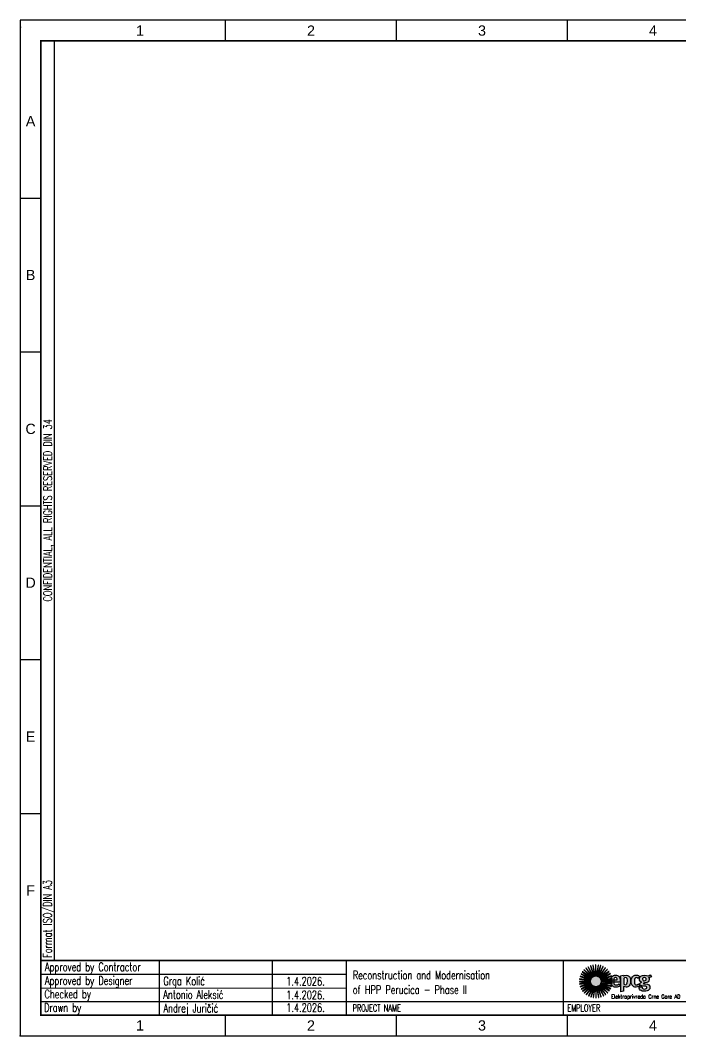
# Paper-space layout '1' of a CAD drawing. Header units: millimetres. Extents: x 34 to 454, y -132 to 165.
# Drawn here: x 33.6 to 226.7, y -132.3 to 164.7 of the extents above; entities that cross this region are included whole.
import ezdxf
from ezdxf.enums import TextEntityAlignment as Align

# ---------------------------------------------------------------- set-up
doc = ezdxf.new("R2010")
doc.units = ezdxf.units.MM
doc.layers.add('Layer 1', color=7, linetype='Continuous')
doc.styles.add('leroy', font='arial.ttf', dxfattribs={"bigfont": 'bigfont'})
doc.styles.add('ROMANS', font='ROMANS.SHX', dxfattribs={"oblique": 0.017453, "height": 1})
doc.styles.add('SEACAD_arial_ttf', font='arial.ttf')
doc.styles.get("Standard").update_dxf_attribs({"font": 'arial.ttf'})

# ---------------------------------------------------------------- blocks, each defined once
blk = doc.blocks.new('A3_Voith_Cover_sheet')
at = {"layer": 'Layer 1'}
h = blk.add_hatch(color=256, dxfattribs=at)
h.dxf.hatch_style = 1
h.paths.add_polyline_path([(175.43, 16.35), (175.35, 16.75), (175.21, 17.07), (175.01, 17.34), (174.82, 17.49), (174.59, 17.6), (174.32, 17.67), (174.04, 17.69), (173.72, 17.66), (173.44, 17.58), (173.2, 17.44), (172.98, 17.24), (172.79, 16.98), (172.68, 16.72), (173.03, 16.77), (173.05, 16.67), (172.64, 16.59), (172.59, 16.32), (172.58, 16.3), (173.53, 16.3), (173.53, 16.32), (173.56, 16.63), (173.66, 16.86), (173.83, 17), (174.05, 17.05), (174.28, 17), (174.44, 16.85), (174.52, 16.65), (174.54, 16.35), (174.54, 16.31), (173.6, 16.31), (173.6, 15.67), (175.45, 15.67), (175.45, 15.87)])
h.paths.add_polyline_path([(173.6, 16.3), (172.58, 16.3), (172.57, 16.02), (173.11, 16.02), (173.11, 15.92), (172.56, 15.9), (172.58, 15.66), (173.51, 15.66), (173.51, 15.67), (173.6, 15.67)])
h.paths.add_polyline_path([(172.58, 16.3), (171.47, 16.3), (171.55, 16.03), (172.57, 16.02)], flags=17)
h.paths.add_polyline_path([(172.56, 15.9), (171.6, 15.87), (171.65, 15.66), (172.58, 15.66)], flags=17)
h.paths.add_polyline_path([(173.56, 15.29), (173.51, 15.64), (173.51, 15.66), (172.58, 15.66), (172.59, 15.53), (172.64, 15.34), (173.07, 15.27), (173.05, 15.16), (172.67, 15.21), (172.67, 15.19), (172.81, 14.89), (172.99, 14.64), (173.22, 14.44), (173.49, 14.29), (173.8, 14.2), (174.15, 14.17), (174.49, 14.2), (174.81, 14.28), (175.12, 14.43), (175.41, 14.64), (175.07, 15.16), (174.66, 14.91), (174.22, 14.83), (173.92, 14.88), (173.7, 15.04)])
h.paths.add_polyline_path([(178.48, 16.04), (178.44, 16.56), (178.31, 16.96), (178.11, 17.27), (177.86, 17.49), (177.55, 17.64), (177.2, 17.69), (176.71, 17.6), (176.52, 17.5), (176.37, 17.38), (176.31, 17.69), (175.53, 17.55), (175.59, 16.71), (175.59, 12.82), (176.43, 13.05), (176.43, 14.1), (176.42, 14.37), (176.74, 14.24), (177.12, 14.2), (177.38, 14.22), (177.62, 14.29), (177.83, 14.41), (178.02, 14.58), (178.24, 14.86), (178.38, 15.17), (178.46, 15.56)])
h.paths.add_polyline_path([(176.44, 16.72), (176.71, 16.91), (177.02, 16.98), (177.29, 16.9), (177.44, 16.69), (177.51, 16.38), (177.53, 15.95), (177.49, 15.46), (177.39, 15.13), (177.2, 14.95), (176.92, 14.89), (176.66, 14.95), (176.44, 15.09)], flags=16)
h.paths.add_polyline_path([(179.61, 16.4), (179.71, 16.75), (179.89, 16.96), (180.14, 17.02), (180.41, 16.95), (180.68, 16.76), (181.1, 17.34), (180.77, 17.57), (180.46, 17.68), (180.12, 17.72), (179.69, 17.66), (179.29, 17.48), (179.02, 17.23), (178.8, 16.89), (178.65, 16.45), (178.6, 15.92), (178.63, 15.53), (178.7, 15.19), (178.82, 14.89), (178.99, 14.65), (179.2, 14.45), (179.45, 14.31), (179.74, 14.22), (180.07, 14.19), (180.51, 14.24), (180.89, 14.4), (181.19, 14.65), (180.79, 15.18), (180.74, 15.13), (180.43, 14.92), (180.14, 14.86), (179.92, 14.91), (179.74, 15.05), (179.61, 15.36), (179.57, 15.89)])
h.paths.add_polyline_path([(183.89, 16.27), (183.91, 16.48), (183.86, 16.78), (183.71, 17.03), (183.94, 17.01), (184.27, 17.07), (184.56, 17.26), (184.19, 17.82), (183.86, 17.6), (183.5, 17.53), (183.08, 17.6), (182.48, 17.69), (181.9, 17.61), (181.65, 17.51), (181.45, 17.38), (181.28, 17.21), (181.16, 17.02), (181.09, 16.8), (181.06, 16.55), (181.11, 16.21), (181.24, 15.94), (181.47, 15.75), (181.78, 15.62), (181.49, 15.52), (181.27, 15.36), (181.19, 15.23), (181.17, 15.06), (181.23, 14.78), (181.42, 14.62), (181.74, 14.54), (182.23, 14.51), (182.6, 14.5), (182.89, 14.47), (183.06, 14.41), (183.18, 14.28), (183.22, 14.1), (183.16, 13.91), (183.01, 13.76), (182.78, 13.68), (182.45, 13.65), (182.18, 13.68), (181.99, 13.76), (181.86, 13.89), (181.82, 14.06), (181.86, 14.28), (181.05, 14.28), (181, 14.15), (180.97, 13.94), (181.04, 13.62), (181.25, 13.34), (181.51, 13.17), (181.82, 13.06), (182.52, 12.98), (182.91, 13.01), (183.27, 13.08), (183.59, 13.21), (183.84, 13.42), (184.05, 13.73), (184.11, 14.11), (184.04, 14.51), (183.82, 14.83), (183.64, 14.96), (183.42, 15.06), (182.81, 15.13), (182.34, 15.13), (182.23, 15.16), (182.19, 15.21), (182.28, 15.35), (182.54, 15.49), (182.67, 15.48), (183.17, 15.56), (183.56, 15.76), (183.82, 16.08)])
h.paths.add_polyline_path([(181.99, 16.33), (181.95, 16.54), (181.98, 16.76), (182.09, 16.91), (182.25, 17.01), (182.47, 17.04), (182.7, 17.01), (182.86, 16.91), (182.97, 16.76), (183, 16.54), (182.97, 16.34), (182.87, 16.19), (182.7, 16.1), (182.47, 16.07), (182.26, 16.09), (182.09, 16.18)], flags=16)
h.paths.add_polyline_path([(172.64, 16.59), (172.66, 16.68), (172.68, 16.72), (169.71, 16.26), (172.87, 17.4), (172.84, 17.5), (169.64, 16.48), (172.58, 18.1), (172.53, 18.19), (169.53, 16.68), (172.18, 18.74), (172.12, 18.82), (169.39, 16.86), (171.69, 19.31), (171.62, 19.39), (169.23, 17.02), (171.11, 19.8), (171.03, 19.86), (169.04, 17.16), (170.47, 20.2), (170.38, 20.24), (168.84, 17.26), (169.77, 20.48), (169.67, 20.51), (168.62, 17.32), (169.04, 20.66), (168.93, 20.67), (168.39, 17.36), (168.28, 20.71), (168.18, 20.71), (168.16, 17.35), (167.53, 20.65), (167.43, 20.63), (167.94, 17.31), (166.8, 20.47), (166.7, 20.44), (167.72, 17.24), (166.1, 20.18), (166.01, 20.13), (167.52, 17.13), (165.46, 19.79), (165.38, 19.72), (167.34, 17), (164.89, 19.29), (164.81, 19.22), (167.18, 16.83), (164.4, 18.72), (164.34, 18.63), (167.04, 16.65), (164.01, 18.07), (163.96, 17.98), (166.94, 16.44), (163.72, 17.38), (163.69, 17.28), (166.88, 16.22), (163.54, 16.64), (163.53, 16.54), (166.84, 16), (163.49, 15.89), (163.49, 15.78), (166.85, 15.77), (163.55, 15.14), (163.57, 15.03), (166.88, 15.54), (163.73, 14.4), (163.76, 14.3), (166.96, 15.33), (164.02, 13.71), (164.07, 13.61), (167.07, 15.12), (164.41, 13.06), (164.48, 12.98), (167.2, 14.94), (164.91, 12.49), (164.98, 12.42), (167.37, 14.78), (165.48, 12), (165.57, 11.94), (167.55, 14.65), (166.13, 11.61), (166.22, 11.56), (167.76, 14.55), (166.82, 11.32), (166.92, 11.29), (167.98, 14.48), (167.56, 11.15), (167.66, 11.13), (168.2, 14.45), (168.31, 11.09), (168.42, 11.09), (168.43, 14.45), (169.06, 11.15), (169.17, 11.17), (168.66, 14.49), (169.8, 11.33), (169.9, 11.36), (168.87, 14.56), (170.49, 11.62), (170.59, 11.67), (169.08, 14.67), (171.14, 12.02), (171.22, 12.08), (169.26, 14.81), (171.71, 12.51), (171.78, 12.58), (169.42, 14.97), (172.2, 13.09), (172.26, 13.17), (169.55, 15.16), (172.59, 13.73), (172.64, 13.82), (169.65, 15.36), (172.88, 14.43), (172.91, 14.53), (169.72, 15.58), (172.67, 15.21), (172.64, 15.34), (169.75, 15.81), (171.6, 15.87), (171.55, 16.03), (169.75, 16.04)])
h.paths.add_polyline_path([(172.57, 16.02), (171.55, 16.03), (171.6, 15.87), (172.56, 15.9), (172.56, 15.91)], flags=17)
h.paths.add_polyline_path([(173.11, 16.02), (172.57, 16.02), (172.56, 15.91), (172.56, 15.9), (173.11, 15.92)])
h.paths.add_polyline_path([(173.05, 16.67), (173.03, 16.77), (172.68, 16.72), (172.66, 16.68), (172.64, 16.59)], flags=17)
h.paths.add_polyline_path([(173.07, 15.27), (172.64, 15.34), (172.67, 15.21), (173.05, 15.16)], flags=17)
at = {"linetype": 'Continuous'}
for p, q in [((420, 297), (0, 297)), ((0, 297), (0, 0)), ((60, 291), (60, 297)), ((110, 291), (110, 297)), ((160, 291), (160, 297)), ((10, 22), (10, 291)), ((0, 0), (420, 0))]:
    blk.add_line(p, q, dxfattribs=at)
for p, q in [((0, 245), (6, 245)), ((0, 200), (6, 200)), ((0, 155), (6, 155)), ((0, 110), (6, 110)), ((0, 65), (6, 65)), ((40.7, 6), (40.7, 22)), ((73.75, 6.1), (73.75, 22.1)), ((95.4, 5.89), (95.4, 21.89)), ((158.83, 6), (158.83, 22)), ((6, 18), (95.4, 18)), ((6, 14), (95.4, 13.89)), ((6, 10), (235, 10)), ((60, 0), (60, 6)), ((110, 0), (110, 6)), ((160, 0), (160, 6))]:
    blk.add_line(p, q)
at = {"const_width": 0.5}
blk.add_lwpolyline([(6, 291), (6, 6), (414, 6), (414, 291)], close=True, dxfattribs=at)
blk.add_lwpolyline([(6, 22), (414, 22)], dxfattribs=at)
for p in [(0.02, 295.02), (0, 0), (0, 0)]:
    blk.add_point(p)
at = {"layer": 'Layer 1'}
for p, q in [((164.01, 18.07), (163.96, 17.98)), ((163.96, 17.98), (166.94, 16.44)), ((167.04, 16.65), (164.01, 18.07)), ((164.4, 18.72), (164.34, 18.63)), ((164.34, 18.63), (167.04, 16.65)), ((167.18, 16.83), (164.4, 18.72)), ((164.89, 19.29), (164.81, 19.22)), ((164.81, 19.22), (167.18, 16.83)), ((167.34, 17), (164.89, 19.29)), ((165.46, 19.79), (165.38, 19.72)), ((165.38, 19.72), (167.34, 17)), ((167.52, 17.13), (165.46, 19.79)), ((166.1, 20.18), (166.01, 20.13)), ((166.01, 20.13), (167.52, 17.13)), ((167.72, 17.24), (166.1, 20.18)), ((166.8, 20.47), (166.7, 20.44)), ((166.7, 20.44), (167.72, 17.24)), ((167.94, 17.31), (166.8, 20.47)), ((167.53, 20.65), (167.43, 20.63)), ((167.43, 20.63), (167.94, 17.31)), ((168.16, 17.35), (167.53, 20.65)), ((168.18, 20.71), (168.16, 17.35)), ((168.28, 20.71), (168.18, 20.71)), ((168.39, 17.36), (168.28, 20.71)), ((168.93, 20.67), (168.39, 17.36)), ((168.62, 17.32), (169.04, 20.66)), ((169.67, 20.51), (168.62, 17.32)), ((168.84, 17.26), (169.77, 20.48)), ((170.38, 20.24), (168.84, 17.26)), ((169.04, 20.66), (168.93, 20.67)), ((169.04, 17.16), (170.47, 20.2)), ((171.03, 19.86), (169.04, 17.16)), ((169.23, 17.02), (171.11, 19.8)), ((171.62, 19.39), (169.23, 17.02)), ((169.39, 16.86), (171.69, 19.31)), ((172.12, 18.82), (169.39, 16.86)), ((169.53, 16.68), (172.18, 18.74)), ((172.53, 18.19), (169.53, 16.68)), ((169.64, 16.48), (172.58, 18.1)), ((169.77, 20.48), (169.67, 20.51)), ((170.47, 20.2), (170.38, 20.24)), ((171.11, 19.8), (171.03, 19.86)), ((171.69, 19.31), (171.62, 19.39)), ((172.18, 18.74), (172.12, 18.82)), ((172.58, 18.1), (172.53, 18.19)), ((166.84, 16), (163.49, 15.89)), ((163.49, 15.89), (163.49, 15.78)), ((163.49, 15.78), (166.85, 15.77)), ((163.54, 16.64), (163.53, 16.54)), ((163.53, 16.54), (166.84, 16)), ((166.88, 16.22), (163.54, 16.64)), ((166.85, 15.77), (163.55, 15.14)), ((163.55, 15.14), (163.57, 15.03)), ((163.57, 15.03), (166.88, 15.54)), ((163.72, 17.38), (163.69, 17.28)), ((163.69, 17.28), (166.88, 16.22)), ((166.94, 16.44), (163.72, 17.38)), ((166.88, 15.54), (163.73, 14.4)), ((163.76, 14.3), (166.96, 15.33)), ((166.96, 15.33), (164.02, 13.71)), ((164.07, 13.61), (167.07, 15.12)), ((167.07, 15.12), (164.41, 13.06)), ((164.48, 12.98), (167.2, 14.94)), ((167.2, 14.94), (164.91, 12.49)), ((171.78, 12.58), (169.42, 14.97)), ((169.42, 14.97), (172.2, 13.09)), ((172.26, 13.17), (169.55, 15.16)), ((169.55, 15.16), (172.59, 13.73)), ((172.84, 17.5), (169.64, 16.48)), ((172.64, 13.82), (169.65, 15.36)), ((169.65, 15.36), (172.88, 14.43)), ((169.71, 16.26), (172.87, 17.4)), ((173.03, 16.77), (169.71, 16.26)), ((172.91, 14.53), (169.72, 15.58)), ((169.72, 15.58), (173.05, 15.16)), ((169.75, 16.04), (173.05, 16.67)), ((173.11, 16.02), (169.75, 16.04)), ((169.75, 15.81), (173.11, 15.92)), ((173.07, 15.27), (169.75, 15.81)), ((171.65, 15.66), (171.47, 16.3)), ((171.47, 16.3), (173.6, 16.3)), ((173.6, 15.66), (171.65, 15.66)), ((172.56, 15.91), (172.59, 16.32)), ((172.59, 15.53), (172.56, 15.91)), ((172.59, 16.32), (172.66, 16.68)), ((172.67, 15.19), (172.59, 15.53)), ((172.66, 16.68), (172.79, 16.98)), ((172.81, 14.89), (172.67, 15.19)), ((172.79, 16.98), (172.98, 17.24)), ((172.99, 14.64), (172.81, 14.89)), ((172.87, 17.4), (172.84, 17.5)), ((172.98, 17.24), (173.2, 17.44)), ((173.05, 16.67), (173.03, 16.77)), ((173.05, 15.16), (173.07, 15.27)), ((173.11, 15.92), (173.11, 16.02)), ((173.2, 17.44), (173.44, 17.58)), ((173.44, 17.58), (173.72, 17.66)), ((175.45, 15.67), (173.51, 15.67)), ((173.51, 15.67), (173.51, 15.64)), ((173.51, 15.64), (173.56, 15.29)), ((173.56, 16.63), (173.53, 16.32)), ((173.53, 16.32), (173.53, 16.31)), ((173.53, 16.31), (174.54, 16.31)), ((173.66, 16.86), (173.56, 16.63)), ((173.56, 15.29), (173.7, 15.04)), ((173.6, 16.3), (173.6, 15.66)), ((173.83, 17), (173.66, 16.86)), ((173.7, 15.04), (173.92, 14.88)), ((173.72, 17.66), (174.04, 17.69)), ((174.05, 17.05), (173.83, 17)), ((173.92, 14.88), (174.22, 14.83)), ((174.04, 17.69), (174.32, 17.67)), ((174.28, 17), (174.05, 17.05)), ((174.22, 14.83), (174.66, 14.91)), ((174.44, 16.85), (174.28, 17)), ((174.32, 17.67), (174.59, 17.6)), ((174.52, 16.65), (174.44, 16.85)), ((174.54, 16.35), (174.52, 16.65)), ((174.54, 16.31), (174.54, 16.35)), ((174.59, 17.6), (174.82, 17.49)), ((174.66, 14.91), (175.07, 15.16)), ((174.82, 17.49), (175.01, 17.34)), ((175.01, 17.34), (175.21, 17.07)), ((175.07, 15.16), (175.41, 14.64)), ((175.21, 17.07), (175.35, 16.75)), ((175.35, 16.75), (175.43, 16.35)), ((175.43, 16.35), (175.45, 15.87)), ((175.45, 15.87), (175.45, 15.67)), ((175.53, 17.55), (176.31, 17.69)), ((175.59, 16.71), (175.53, 17.55)), ((175.59, 12.82), (175.59, 16.71)), ((176.31, 17.69), (176.37, 17.38)), ((176.37, 17.38), (176.52, 17.5)), ((176.71, 16.91), (176.44, 16.72)), ((176.44, 16.72), (176.44, 15.09)), ((176.44, 15.09), (176.66, 14.95)), ((176.52, 17.5), (176.71, 17.6)), ((176.66, 14.95), (176.92, 14.89)), ((176.71, 17.6), (177.2, 17.69)), ((177.02, 16.98), (176.71, 16.91)), ((176.92, 14.89), (177.2, 14.95)), ((177.29, 16.9), (177.02, 16.98)), ((177.2, 17.69), (177.55, 17.64)), ((177.2, 14.95), (177.39, 15.13)), ((177.44, 16.69), (177.29, 16.9)), ((177.39, 15.13), (177.49, 15.46)), ((177.51, 16.38), (177.44, 16.69)), ((177.49, 15.46), (177.53, 15.95)), ((177.53, 15.95), (177.51, 16.38)), ((177.55, 17.64), (177.86, 17.49)), ((177.86, 17.49), (178.11, 17.27)), ((178.24, 14.86), (178.02, 14.58)), ((178.11, 17.27), (178.31, 16.96)), ((178.38, 15.17), (178.24, 14.86)), ((178.31, 16.96), (178.44, 16.56)), ((178.46, 15.56), (178.38, 15.17)), ((178.44, 16.56), (178.48, 16.04)), ((178.48, 16.04), (178.46, 15.56)), ((178.6, 15.92), (178.65, 16.45)), ((178.63, 15.53), (178.6, 15.92)), ((178.7, 15.19), (178.63, 15.53)), ((178.65, 16.45), (178.8, 16.89)), ((178.82, 14.89), (178.7, 15.19)), ((178.8, 16.89), (179.02, 17.23)), ((178.99, 14.65), (178.82, 14.89)), ((179.02, 17.23), (179.29, 17.48)), ((179.29, 17.48), (179.69, 17.66)), ((179.61, 16.4), (179.57, 15.89)), ((179.57, 15.89), (179.61, 15.36)), ((179.71, 16.75), (179.61, 16.4)), ((179.61, 15.36), (179.74, 15.05)), ((179.69, 17.66), (180.12, 17.72)), ((179.89, 16.96), (179.71, 16.75)), ((179.74, 15.05), (179.92, 14.91)), ((180.14, 17.02), (179.89, 16.96)), ((179.92, 14.91), (180.14, 14.86)), ((180.12, 17.72), (180.46, 17.68)), ((180.41, 16.95), (180.14, 17.02)), ((180.14, 14.86), (180.43, 14.92)), ((180.68, 16.76), (180.41, 16.95)), ((180.43, 14.92), (180.74, 15.13)), ((180.46, 17.68), (180.77, 17.57)), ((181.1, 17.34), (180.68, 16.76)), ((180.74, 15.13), (180.79, 15.18)), ((180.77, 17.57), (181.1, 17.34)), ((180.79, 15.18), (181.19, 14.65)), ((181.06, 16.55), (181.09, 16.8)), ((181.11, 16.21), (181.06, 16.55)), ((181.09, 16.8), (181.16, 17.02)), ((181.24, 15.94), (181.11, 16.21)), ((181.16, 17.02), (181.28, 17.21)), ((181.17, 15.06), (181.19, 15.23)), ((181.23, 14.78), (181.17, 15.06)), ((181.19, 15.23), (181.27, 15.36)), ((181.47, 15.75), (181.24, 15.94)), ((181.27, 15.36), (181.49, 15.52)), ((181.28, 17.21), (181.45, 17.38)), ((181.45, 17.38), (181.65, 17.51)), ((181.78, 15.62), (181.47, 15.75)), ((181.49, 15.52), (181.78, 15.62)), ((181.65, 17.51), (181.9, 17.61)), ((181.9, 17.61), (182.48, 17.69)), ((181.98, 16.76), (181.95, 16.54)), ((181.95, 16.54), (181.99, 16.33)), ((182.09, 16.91), (181.98, 16.76)), ((181.99, 16.33), (182.09, 16.18)), ((182.25, 17.01), (182.09, 16.91)), ((182.09, 16.18), (182.26, 16.09)), ((182.28, 15.35), (182.19, 15.21)), ((182.19, 15.21), (182.23, 15.16)), ((182.23, 15.16), (182.34, 15.13)), ((182.47, 17.04), (182.25, 17.01)), ((182.26, 16.09), (182.47, 16.07)), ((182.54, 15.49), (182.28, 15.35)), ((182.34, 15.13), (182.81, 15.13)), ((182.7, 17.01), (182.47, 17.04)), ((182.47, 16.07), (182.7, 16.1)), ((182.48, 17.69), (183.08, 17.6)), ((182.67, 15.48), (182.54, 15.49)), ((183.17, 15.56), (182.67, 15.48)), ((182.86, 16.91), (182.7, 17.01)), ((182.7, 16.1), (182.87, 16.19)), ((182.81, 15.13), (183.42, 15.06)), ((182.97, 16.76), (182.86, 16.91)), ((182.87, 16.19), (182.97, 16.34)), ((183, 16.54), (182.97, 16.76)), ((182.97, 16.34), (183, 16.54)), ((183.08, 17.6), (183.5, 17.53)), ((183.56, 15.76), (183.17, 15.56)), ((183.42, 15.06), (183.64, 14.96)), ((183.5, 17.53), (183.86, 17.6)), ((183.82, 16.08), (183.56, 15.76)), ((183.64, 14.96), (183.82, 14.83)), ((183.94, 17.01), (183.71, 17.03)), ((183.71, 17.03), (183.86, 16.78)), ((183.89, 16.27), (183.82, 16.08)), ((183.86, 17.6), (184.19, 17.82)), ((183.86, 16.78), (183.91, 16.48)), ((183.91, 16.48), (183.89, 16.27)), ((184.27, 17.07), (183.94, 17.01)), ((184.19, 17.82), (184.56, 17.26)), ((184.56, 17.26), (184.27, 17.07)), ((163.73, 14.4), (163.76, 14.3)), ((164.02, 13.71), (164.07, 13.61)), ((164.41, 13.06), (164.48, 12.98)), ((164.91, 12.49), (164.98, 12.42)), ((164.98, 12.42), (167.37, 14.78)), ((167.37, 14.78), (165.48, 12)), ((165.48, 12), (165.57, 11.94)), ((165.57, 11.94), (167.55, 14.65)), ((167.55, 14.65), (166.13, 11.61)), ((166.22, 11.56), (167.76, 14.55)), ((167.76, 14.55), (166.82, 11.32)), ((166.92, 11.29), (167.98, 14.48)), ((167.98, 14.48), (167.56, 11.15)), ((167.66, 11.13), (168.2, 14.45)), ((168.2, 14.45), (168.31, 11.09)), ((168.42, 11.09), (168.43, 14.45)), ((168.43, 14.45), (169.06, 11.15)), ((169.17, 11.17), (168.66, 14.49)), ((168.66, 14.49), (169.8, 11.33)), ((169.9, 11.36), (168.87, 14.56)), ((168.87, 14.56), (170.49, 11.62)), ((170.59, 11.67), (169.08, 14.67)), ((169.08, 14.67), (171.14, 12.02)), ((171.22, 12.08), (169.26, 14.81)), ((169.26, 14.81), (171.71, 12.51)), ((171.14, 12.02), (171.22, 12.08)), ((171.71, 12.51), (171.78, 12.58)), ((172.2, 13.09), (172.26, 13.17)), ((172.59, 13.73), (172.64, 13.82)), ((172.88, 14.43), (172.91, 14.53)), ((173.22, 14.44), (172.99, 14.64)), ((173.49, 14.29), (173.22, 14.44)), ((173.8, 14.2), (173.49, 14.29)), ((174.15, 14.17), (173.8, 14.2)), ((174.49, 14.2), (174.15, 14.17)), ((174.81, 14.28), (174.49, 14.2)), ((175.12, 14.43), (174.81, 14.28)), ((175.41, 14.64), (175.12, 14.43)), ((176.43, 13.05), (175.59, 12.82)), ((176.74, 14.24), (176.42, 14.37)), ((176.42, 14.37), (176.43, 14.1)), ((176.43, 14.1), (176.43, 13.05)), ((177.12, 14.2), (176.74, 14.24)), ((177.38, 14.22), (177.12, 14.2)), ((177.62, 14.29), (177.38, 14.22)), ((177.83, 14.41), (177.62, 14.29)), ((178.02, 14.58), (177.83, 14.41)), ((179.2, 14.45), (178.99, 14.65)), ((179.45, 14.31), (179.2, 14.45)), ((179.74, 14.22), (179.45, 14.31)), ((180.07, 14.19), (179.74, 14.22)), ((180.51, 14.24), (180.07, 14.19)), ((180.89, 14.4), (180.51, 14.24)), ((181.19, 14.65), (180.89, 14.4)), ((180.97, 13.94), (181, 14.15)), ((181.04, 13.62), (180.97, 13.94)), ((181, 14.15), (181.05, 14.28)), ((181.25, 13.34), (181.04, 13.62)), ((181.05, 14.28), (181.86, 14.28)), ((181.42, 14.62), (181.23, 14.78)), ((181.51, 13.17), (181.25, 13.34)), ((181.74, 14.54), (181.42, 14.62)), ((181.82, 13.06), (181.51, 13.17)), ((182.23, 14.51), (181.74, 14.54)), ((181.86, 14.28), (181.82, 14.06)), ((181.82, 14.06), (181.86, 13.89)), ((182.52, 12.98), (181.82, 13.06)), ((181.86, 13.89), (181.99, 13.76)), ((181.99, 13.76), (182.18, 13.68)), ((182.18, 13.68), (182.45, 13.65)), ((182.6, 14.5), (182.23, 14.51)), ((182.45, 13.65), (182.78, 13.68)), ((182.91, 13.01), (182.52, 12.98)), ((182.89, 14.47), (182.6, 14.5)), ((182.78, 13.68), (183.01, 13.76)), ((183.06, 14.41), (182.89, 14.47)), ((183.27, 13.08), (182.91, 13.01)), ((183.01, 13.76), (183.16, 13.91)), ((183.18, 14.28), (183.06, 14.41)), ((183.16, 13.91), (183.22, 14.1)), ((183.22, 14.1), (183.18, 14.28)), ((183.59, 13.21), (183.27, 13.08)), ((183.84, 13.42), (183.59, 13.21)), ((183.82, 14.83), (184.04, 14.51)), ((184.05, 13.73), (183.84, 13.42)), ((184.04, 14.51), (184.11, 14.11)), ((184.11, 14.11), (184.05, 13.73)), ((166.13, 11.61), (166.22, 11.56)), ((166.82, 11.32), (166.92, 11.29)), ((167.56, 11.15), (167.66, 11.13)), ((168.31, 11.09), (168.42, 11.09)), ((169.06, 11.15), (169.17, 11.17)), ((169.8, 11.33), (169.9, 11.36)), ((170.49, 11.62), (170.59, 11.67))]:
    blk.add_line(p, q, dxfattribs=at)
at = {"linetype": 'Continuous', "ltscale": 25.4, "style": 'SEACAD_arial_ttf'}
for s, p in [('1', (35, 294)), ('2', (85, 294)), ('3', (135, 294)), ('4', (185, 294)), ('A', (3, 267.5)), ('B', (3, 222.5)), ('C', (3, 177.5)), ('D', (3, 132.5)), ('E', (3, 87.5)), ('F', (3, 42.5)), ('1', (35, 3)), ('2', (85, 3)), ('3', (135, 3)), ('4', (185, 3))]:
    blk.add_text(s, height=3, dxfattribs=at).set_placement(p, align=Align.MIDDLE)
at = {"style": 'ROMANS', "oblique": 0.0175, "width": 0.7}
blk.add_text('CONFIDENTIAL, ALL RIGHTS RESERVED DIN 34', height=2.5, rotation=90, dxfattribs=at).set_placement((8, 127), align=Align.MIDDLE_LEFT)
at = {"ltscale": 25.4, "style": 'ROMANS', "oblique": 0.0175, "width": 0.7}
blk.add_text('Format ISO/DIN A3', height=2.5, rotation=90, dxfattribs=at).set_placement((9.18, 22.74))
at = {"style": 'ROMANS', "oblique": 0.0175, "width": 0.7}
for s, height, p in [('Approved by Contractor', 2.5, (7.21, 20.12)), ('Reconstruction and Modernisation', 2.5, (97.22, 17.74)), ('Approved by Designer', 2.5, (7.21, 16.12)), ('Checked by', 2.5, (7.07, 12.19)), ('of HPP Perucica - Phase II', 2.5, (97.21, 13.45)), ('Elektroprivreda Crne Gore AD', 1.2, (172.77, 11.45)), ('Drawn by', 2.5, (6.94, 8.23)), ('PROJECT NAME', 2, (97.15, 8.11)), ('EMPLOYER', 2, (159.96, 8.12))]:
    blk.add_text(s, height=height, dxfattribs=at).set_placement(p, align=Align.MIDDLE_LEFT)
at = {"style": 'ROMANS', "width": 0.7, "flags": 8}
for tag, height, p in [('-_7', 2, (236, 103.96)), ('REV_DESCRIP_7', 2, (246.82, 103.96)), ('R1N_7', 2, (343.53, 103.96)), ('R2N_7', 2, (362.39, 103.96)), ('-_6', 2, (236, 99.73)), ('REV_DESCRIP_6', 2, (246.82, 99.73)), ('R1N_6', 2, (343.53, 99.73)), ('R2N_6', 2, (362.39, 99.73)), ('-_5', 2, (236, 95.49)), ('REV_DESCRIP_5', 2, (246.82, 95.49)), ('R1N_5', 2, (343.53, 95.49)), ('R2N_5', 2, (362.39, 95.49)), ('-_4', 2, (236, 91.26)), ('REV_DESCRIP_4', 2, (246.82, 91.26)), ('R1N_4', 2, (343.53, 91.26)), ('R2N_4', 2, (362.39, 91.26)), ('-_3', 2, (236, 87.02)), ('REV_DESCRIP_3', 2, (246.82, 87.02)), ('R1N_3', 2, (343.53, 87.02)), ('R2N_3', 2, (362.39, 87.02)), ('-_2', 2, (236, 82.79)), ('REV_DESCRIP_2', 2, (246.82, 82.79)), ('R1N_2', 2, (343.53, 82.79)), ('R2N_2', 2, (362.39, 82.79)), ('-_1', 2, (236, 78.55)), ('REV_DESCRIP_1', 2, (246.82, 78.55)), ('R1N_1', 2, (343.53, 78.55)), ('R2N_1', 2, (362.39, 78.55)), ('REV_DESCRIP', 2, (246.82, 74.31)), ('R1N', 2, (343.53, 74.31)), ('R2N', 2, (362.39, 74.31)), ('-', 2, (236, 74.31)), ('R3N', 2.5, (41.83, 20)), ('R3D', 2.5, (77.76, 19.9)), ('DRAW_NO', 2.5, (311, 17)), ('R2N', 2.5, (41.83, 16)), ('R2D', 2.5, (77.76, 15.9)), ('-', 2.5, (355.96, 17)), ('R1N', 2.5, (41.83, 12.03)), ('DESIGN_NO', 2.5, (311, 9)), ('2010549', 3, (355.96, 9))]:
    blk.add_attdef(tag, text='', height=height, dxfattribs=at).set_placement(p, align=Align.MIDDLE_LEFT)
at = {"style": 'ROMANS', "oblique": 0.0175, "width": 0.7, "flags": 8}
for tag, p in [('R0N_7', (324.5, 103.96)), ('R0D_7', (400.24, 103.76)), ('R0N_6', (324.5, 99.73)), ('R0D_6', (400.24, 99.52)), ('R0N_5', (324.5, 95.49)), ('R0D_5', (400.24, 95.29)), ('R0N_4', (324.5, 91.26)), ('R0D_4', (400.24, 91.05)), ('R0N_3', (324.5, 87.02)), ('R0D_3', (400.24, 86.81)), ('R0N_2', (324.5, 82.79)), ('R0D_2', (400.24, 82.58)), ('R0N_1', (324.5, 78.55)), ('R0D_1', (400.24, 78.34)), ('R0N', (324.5, 74.31)), ('R0D', (400.24, 74.11)), ('HIGHER_LEVEL_FUNCTION', (378.7, 20.12)), ('MOUNTING_LOCATION', (378.7, 16.12))]:
    blk.add_attdef(tag, text='', height=2, dxfattribs=at).set_placement(p, align=Align.MIDDLE_LEFT)
at = {"style": 'leroy', "flags": 8}
blk.add_attdef('DOCUMENT_NO._(CSD)', text='', height=2, dxfattribs=at).set_placement((265.79, 62.26), align=Align.MIDDLE_LEFT)
at = {"lineweight": 30, "oblique": 0.0175, "width": 0.7, "flags": 104}
blk.add_attdef('NAME_OF_DOCU', text='', height=2.5, dxfattribs=at).set_placement((235.79, 20.84), align=Align.TOP_LEFT)
at = {"style": 'ROMANS', "width": 0.7}
blk.add_attdef('R1D', text='', height=2.5, dxfattribs=at).set_placement((77.76, 11.9), align=Align.MIDDLE_LEFT)
at = {"style": 'ROMANS', "width": 0.7, "flags": 8}
for p in [(409.72, 12), (409.72, 8)]:
    blk.add_attdef('1', text='', height=2.5, dxfattribs=at).set_placement(p, align=Align.MIDDLE_RIGHT)
at = {"style": 'ROMANS', "oblique": 0.0175, "width": 0.7, "flags": 8}
for tag, p in [('R0N', (41.88, 6.79)), ('R0D', (77.77, 6.94)), ('COVER_SHEET', (235.79, 7.2))]:
    blk.add_attdef(tag, p, '', height=2.5, dxfattribs=at)

psp = doc.layouts.new('1')

# ---------------------------------------------------------------- block references
ref = psp.add_blockref('A3_Voith_Cover_sheet', (33.57, -132.34))
ref.add_attrib('R0N', 'Andrej Juričić', (75.44, -125.55), dxfattribs={"height": 2.5, "style": 'ROMANS', "oblique": 0.0175, "width": 0.7})
ref.add_attrib('R1N', 'Antonio Aleksić', dxfattribs={"height": 2.5, "style": 'ROMANS', "width": 0.7}).set_placement((75.39, -120.31), align=Align.MIDDLE_LEFT)
ref.add_attrib('R2N', 'Grga Kolić', dxfattribs={"height": 2.5, "style": 'ROMANS', "width": 0.7}).set_placement((75.39, -116.34), align=Align.MIDDLE_LEFT)
ref.add_attrib('R0D', '1.4.2026.', (111.34, -125.4), dxfattribs={"height": 2.5, "style": 'ROMANS', "oblique": 0.0175, "width": 0.7})
ref.add_attrib('R1D', '1.4.2026.', dxfattribs={"height": 2.5, "style": 'ROMANS', "width": 0.7}).set_placement((111.33, -120.44), align=Align.MIDDLE_LEFT)
ref.add_attrib('R2D', '1.4.2026.', dxfattribs={"height": 2.5, "style": 'ROMANS', "width": 0.7}).set_placement((111.33, -116.44), align=Align.MIDDLE_LEFT)

doc.saveas('drawing.dxf')
